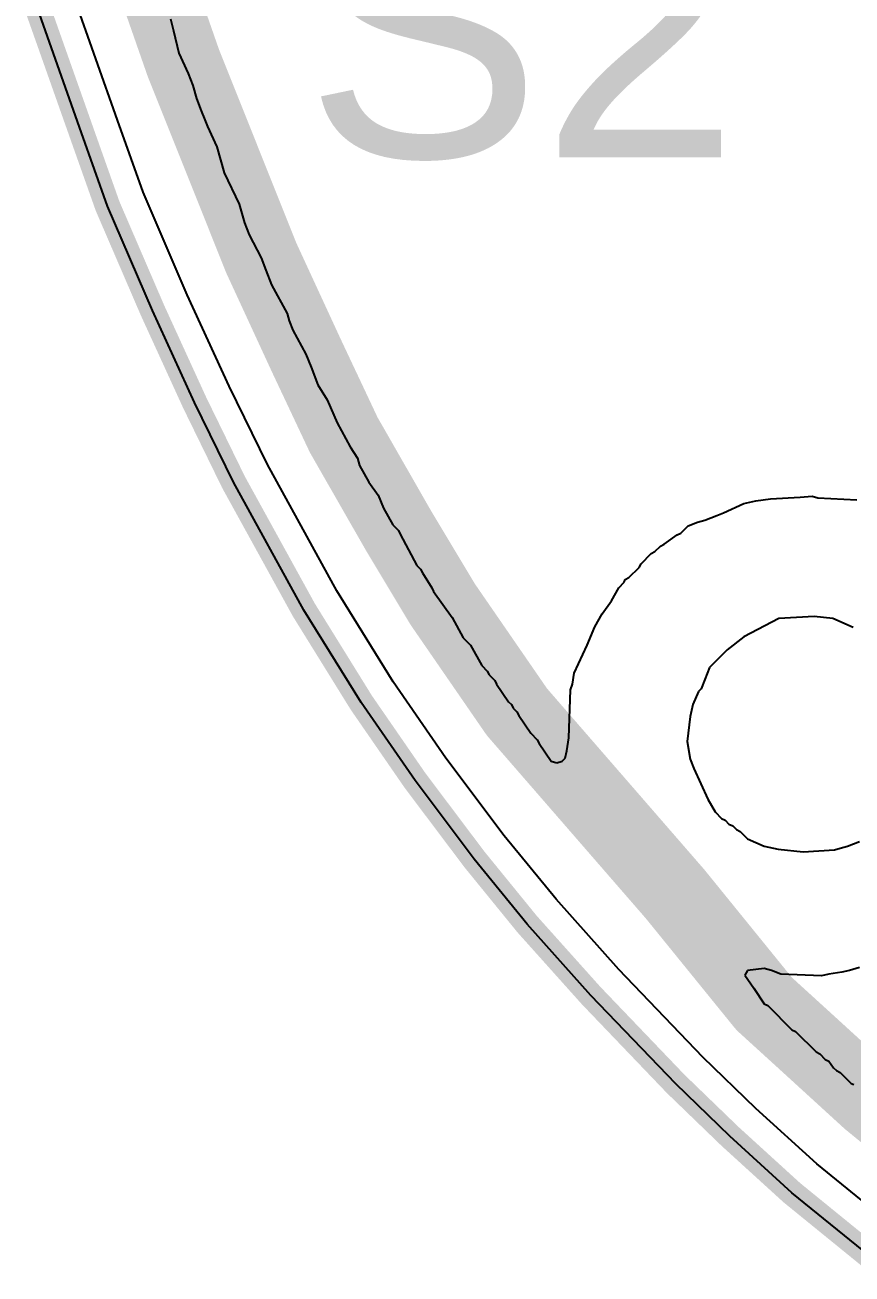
# Model space of a CAD drawing. Header units: inches. Extents: x -21.6 to 21.4, y -24.6 to 14.5.
# Drawn here: x -21.31 to -18.053, y -22.746 to -17.829 of the extents above; entities that cross this region are included whole.
import ezdxf

# ---------------------------------------------------------------- set-up
doc = ezdxf.new("R2010")
doc.units = ezdxf.units.IN
for name, color, linetype in [('Bottom Layer', 5, 'Continuous'), ('Mechanical 4', 56, 'Continuous'), ('Top Layer', 1, 'Continuous'), ('Top Overlay', 2, 'Continuous')]:
    doc.layers.add(name, color=color, linetype=linetype)
doc.styles.add('Arial', font='', dxfattribs={"height": 0.2})
doc.styles.get('Arial').set_extended_font_data('Arial')

msp = doc.modelspace()

# ---------------------------------------------------------------- linework, layer by layer
at = {"layer": 'Bottom Layer'}
for p, q in [((-21.0872, -18.2536), (-21.2605, -17.7631)), ((-20.9851, -18.5418), (-21.0872, -18.2536)), ((-20.8082, -18.9521), (-20.9851, -18.5418)), ((-20.6423, -19.315), (-20.8082, -18.9521)), ((-20.4891, -19.6286), (-20.6423, -19.315)), ((-20.2119, -20.1319), (-20.4891, -19.6286)), ((-19.9858, -20.4966), (-20.2119, -20.1319)), ((-19.7742, -20.803), (-19.9858, -20.4966)), ((-19.5408, -21.113), (-19.7742, -20.803)), ((-19.3329, -21.3683), (-19.5408, -21.113)), ((-19.0813, -21.6491), (-19.3329, -21.3683)), ((-18.7476, -21.9974), (-19.0813, -21.6491)), ((-18.5342, -22.2035), (-18.7476, -21.9974)), ((-18.2898, -22.426), (-18.5342, -22.2035)), ((-17.9579, -22.6959), (-18.2898, -22.426))]:
    msp.add_line(p, q, dxfattribs=at)
at = {"layer": 'Mechanical 4'}
for points in [[(-21.2605, -17.7631, 0.1, 0.1, 0), (-21.0872, -18.2536, 0.1, 0.1, 0)], [(-21.0872, -18.2536, 0.1, 0.1, 0), (-20.9851, -18.5418, 0.1, 0.1, 0)], [(-20.9851, -18.5418, 0.1, 0.1, 0), (-20.8082, -18.9521, 0.1, 0.1, 0)], [(-20.8082, -18.9521, 0.1, 0.1, 0), (-20.6423, -19.315, 0.1, 0.1, 0)], [(-20.6423, -19.315, 0.1, 0.1, 0), (-20.4891, -19.6286, 0.1, 0.1, 0)], [(-20.4891, -19.6286, 0.1, 0.1, 0), (-20.2119, -20.1319, 0.1, 0.1, 0)], [(-20.2119, -20.1319, 0.1, 0.1, 0), (-19.9858, -20.4966, 0.1, 0.1, 0)], [(-19.9858, -20.4966, 0.1, 0.1, 0), (-19.7742, -20.803, 0.1, 0.1, 0)], [(-19.7742, -20.803, 0.1, 0.1, 0), (-19.5408, -21.113, 0.1, 0.1, 0)], [(-19.5408, -21.113, 0.1, 0.1, 0), (-19.3329, -21.3683, 0.1, 0.1, 0)], [(-19.3329, -21.3683, 0.1, 0.1, 0), (-19.0813, -21.6491, 0.1, 0.1, 0)], [(-19.0813, -21.6491, 0.1, 0.1, 0), (-18.7476, -21.9974, 0.1, 0.1, 0)], [(-18.7476, -21.9974, 0.1, 0.1, 0), (-18.5342, -22.2035, 0.1, 0.1, 0)], [(-18.5342, -22.2035, 0.1, 0.1, 0), (-18.2898, -22.426, 0.1, 0.1, 0)], [(-18.2898, -22.426, 0.1, 0.1, 0), (-17.9579, -22.6959, 0.1, 0.1, 0)]]:
    msp.add_lwpolyline(points, format="xyseb", dxfattribs=at)
for points in [[(-21.1122, -18.2536, 0.05, 0.05, 1), (-21.0622, -18.2536, 0.05, 0.05, 1)], [(-21.1122, -18.2536, 0.05, 0.05, 1), (-21.0622, -18.2536, 0.05, 0.05, 1)], [(-21.0101, -18.5418, 0.05, 0.05, 1), (-20.9601, -18.5418, 0.05, 0.05, 1)], [(-21.0101, -18.5418, 0.05, 0.05, 1), (-20.9601, -18.5418, 0.05, 0.05, 1)], [(-20.8332, -18.9521, 0.05, 0.05, 1), (-20.7832, -18.9521, 0.05, 0.05, 1)], [(-20.8332, -18.9521, 0.05, 0.05, 1), (-20.7832, -18.9521, 0.05, 0.05, 1)], [(-20.6673, -19.315, 0.05, 0.05, 1), (-20.6173, -19.315, 0.05, 0.05, 1)], [(-20.6673, -19.315, 0.05, 0.05, 1), (-20.6173, -19.315, 0.05, 0.05, 1)], [(-20.5141, -19.6286, 0.05, 0.05, 1), (-20.4641, -19.6286, 0.05, 0.05, 1)], [(-20.5141, -19.6286, 0.05, 0.05, 1), (-20.4641, -19.6286, 0.05, 0.05, 1)], [(-20.2369, -20.1319, 0.05, 0.05, 1), (-20.1869, -20.1319, 0.05, 0.05, 1)], [(-20.2369, -20.1319, 0.05, 0.05, 1), (-20.1869, -20.1319, 0.05, 0.05, 1)], [(-20.0108, -20.4966, 0.05, 0.05, 1), (-19.9608, -20.4966, 0.05, 0.05, 1)], [(-20.0108, -20.4966, 0.05, 0.05, 1), (-19.9608, -20.4966, 0.05, 0.05, 1)], [(-19.7992, -20.803, 0.05, 0.05, 1), (-19.7492, -20.803, 0.05, 0.05, 1)], [(-19.7992, -20.803, 0.05, 0.05, 1), (-19.7492, -20.803, 0.05, 0.05, 1)], [(-19.5658, -21.113, 0.05, 0.05, 1), (-19.5158, -21.113, 0.05, 0.05, 1)], [(-19.5658, -21.113, 0.05, 0.05, 1), (-19.5158, -21.113, 0.05, 0.05, 1)], [(-19.3579, -21.3683, 0.05, 0.05, 1), (-19.3079, -21.3683, 0.05, 0.05, 1)], [(-19.3579, -21.3683, 0.05, 0.05, 1), (-19.3079, -21.3683, 0.05, 0.05, 1)], [(-19.1063, -21.6491, 0.05, 0.05, 1), (-19.0563, -21.6491, 0.05, 0.05, 1)], [(-19.1063, -21.6491, 0.05, 0.05, 1), (-19.0563, -21.6491, 0.05, 0.05, 1)], [(-18.7726, -21.9974, 0.05, 0.05, 1), (-18.7226, -21.9974, 0.05, 0.05, 1)], [(-18.7726, -21.9974, 0.05, 0.05, 1), (-18.7226, -21.9974, 0.05, 0.05, 1)], [(-18.5592, -22.2035, 0.05, 0.05, 1), (-18.5092, -22.2035, 0.05, 0.05, 1)], [(-18.5592, -22.2035, 0.05, 0.05, 1), (-18.5092, -22.2035, 0.05, 0.05, 1)], [(-18.3148, -22.426, 0.05, 0.05, 1), (-18.2648, -22.426, 0.05, 0.05, 1)], [(-18.3148, -22.426, 0.05, 0.05, 1), (-18.2648, -22.426, 0.05, 0.05, 1)]]:
    msp.add_lwpolyline(points, format="xyseb", close=True, dxfattribs=at)
at = {"layer": 'Top Layer'}
for p, q in [((-21.0872, -18.2536), (-21.2605, -17.7631)), ((-20.9851, -18.5418), (-21.0872, -18.2536)), ((-20.8082, -18.9521), (-20.9851, -18.5418)), ((-20.6423, -19.315), (-20.8082, -18.9521)), ((-20.4891, -19.6286), (-20.6423, -19.315)), ((-20.2119, -20.1319), (-20.4891, -19.6286)), ((-19.9858, -20.4966), (-20.2119, -20.1319)), ((-19.7742, -20.803), (-19.9858, -20.4966)), ((-19.5408, -21.113), (-19.7742, -20.803)), ((-19.3329, -21.3683), (-19.5408, -21.113)), ((-19.0813, -21.6491), (-19.3329, -21.3683)), ((-18.7476, -21.9974), (-19.0813, -21.6491)), ((-18.5342, -22.2035), (-18.7476, -21.9974)), ((-18.2898, -22.426), (-18.5342, -22.2035)), ((-17.9579, -22.6959), (-18.2898, -22.426))]:
    msp.add_line(p, q, dxfattribs=at)
at = {"layer": 'Top Overlay'}
for p, q in [((-20.9458, -18.2035), (-21.1169, -17.719)), ((-20.7371, -17.805), (-20.7261, -17.8524)), ((-20.7261, -17.8524), (-20.7043, -17.94)), ((-20.7043, -17.94), (-20.6678, -18.0202)), ((-20.6678, -18.0202), (-20.6496, -18.0676)), ((-20.6496, -18.0676), (-20.635, -18.1187)), ((-20.635, -18.1187), (-20.6167, -18.1661)), ((-20.6167, -18.1661), (-20.6021, -18.2026)), ((-20.8454, -18.487), (-20.9458, -18.2035)), ((-20.9458, -18.2035), (-20.9458, -18.2035)), ((-20.6021, -18.2026), (-20.5912, -18.2281)), ((-20.5912, -18.2281), (-20.5547, -18.3083)), ((-20.5547, -18.3083), (-20.5256, -18.4105)), ((-20.5256, -18.4105), (-20.4672, -18.5345)), ((-20.6711, -18.8912), (-20.8454, -18.487)), ((-20.4672, -18.5345), (-20.4453, -18.6074)), ((-20.4453, -18.6074), (-20.4271, -18.6548)), ((-20.4271, -18.6548), (-20.3797, -18.746)), ((-20.3797, -18.746), (-20.3614, -18.7934)), ((-20.3614, -18.7934), (-20.3395, -18.8518)), ((-20.3395, -18.8518), (-20.2775, -18.9648)), ((-20.5067, -19.2508), (-20.6711, -18.8912)), ((-20.2775, -18.9648), (-20.2703, -18.994)), ((-20.2703, -18.994), (-20.2557, -19.0305)), ((-20.2557, -19.0305), (-20.2046, -19.1253)), ((-20.2046, -19.1253), (-20.1827, -19.1764)), ((-20.1827, -19.1764), (-20.1572, -19.2457)), ((-20.3559, -19.5595), (-20.5067, -19.2508)), ((-20.1572, -19.2457), (-20.1207, -19.304)), ((-20.1207, -19.304), (-20.0806, -19.3952)), ((-20.0806, -19.3952), (-20.0295, -19.49)), ((-20.0295, -19.49), (-20.0004, -19.5338)), ((-20.0824, -20.0561), (-20.3559, -19.5595)), ((-20.0004, -19.5338), (-19.9931, -19.563)), ((-19.9931, -19.563), (-19.9566, -19.6286)), ((-19.9566, -19.6286), (-19.9201, -19.6797)), ((-19.9201, -19.6797), (-19.8982, -19.7307)), ((-18.5597, -19.749), (-18.4795, -19.7125)), ((-18.4795, -19.7125), (-18.4321, -19.7016)), ((-18.4321, -19.7016), (-18.3737, -19.6943)), ((-18.3737, -19.6943), (-18.257, -19.687)), ((-18.257, -19.687), (-18.2096, -19.6833)), ((-18.2096, -19.6833), (-18.1877, -19.6906)), ((-18.1877, -19.6906), (-18.0345, -19.6979)), ((-19.8982, -19.7307), (-19.8618, -19.7964)), ((-18.6327, -19.7781), (-18.5853, -19.7599)), ((-18.5853, -19.7599), (-18.5597, -19.749)), ((-19.8618, -19.7964), (-19.8399, -19.8183)), ((-18.7275, -19.8292), (-18.6983, -19.8)), ((-18.6983, -19.8), (-18.6618, -19.7854)), ((-18.6618, -19.7854), (-18.6327, -19.7781)), ((-19.8399, -19.8183), (-19.8326, -19.8328)), ((-19.8326, -19.8328), (-19.7669, -19.9569)), ((-18.7932, -19.873), (-18.7421, -19.8365)), ((-18.7421, -19.8365), (-18.7275, -19.8292)), ((-18.8843, -19.9496), (-18.8442, -19.9094)), ((-18.8442, -19.9094), (-18.8296, -19.9021)), ((-18.8296, -19.9021), (-18.8077, -19.8803)), ((-18.8077, -19.8803), (-18.7932, -19.873)), ((-19.7669, -19.9569), (-19.7524, -19.9714)), ((-18.8916, -19.9641), (-18.8843, -19.9496)), ((-19.7524, -19.9714), (-19.7451, -19.986)), ((-19.7451, -19.986), (-19.7086, -20.0444)), ((-18.95, -20.0225), (-18.9463, -20.0116)), ((-18.9463, -20.0116), (-18.9317, -20.0043)), ((-18.9317, -20.0043), (-18.8916, -19.9641)), ((-19.8602, -20.4145), (-20.0824, -20.0561)), ((-19.7086, -20.0444), (-19.7013, -20.059)), ((-19.7013, -20.059), (-19.6284, -20.1611)), ((-19.001, -20.0954), (-18.9719, -20.0444)), ((-18.9719, -20.0444), (-18.95, -20.0225)), ((-19.0375, -20.1465), (-19.001, -20.0954)), ((-19.0667, -20.1976), (-19.0375, -20.1465)), ((-18.2023, -20.1574), (-18.3409, -20.1647)), ((-18.1294, -20.1647), (-18.2023, -20.1574)), ((-19.6284, -20.1611), (-19.5846, -20.2413)), ((-19.0959, -20.2705), (-19.0667, -20.1976)), ((-18.3409, -20.1647), (-18.4795, -20.2377)), ((-18.0491, -20.2012), (-18.1294, -20.1647)), ((-19.5846, -20.2413), (-19.5554, -20.2705)), ((-18.4795, -20.2377), (-18.5451, -20.2887)), ((-19.5554, -20.2705), (-19.5116, -20.3507)), ((-19.1469, -20.3799), (-19.0959, -20.2705)), ((-18.5524, -20.296), (-18.6144, -20.358)), ((-18.5488, -20.2924), (-18.5524, -20.296)), ((-18.5451, -20.2887), (-18.5488, -20.2924)), ((-19.5116, -20.3507), (-19.4898, -20.3726)), ((-19.4898, -20.3726), (-19.4825, -20.3872)), ((-19.4825, -20.3872), (-19.4606, -20.4091)), ((-19.1542, -20.4237), (-19.1469, -20.3799)), ((-18.6327, -20.4055), (-18.6473, -20.4419)), ((-18.6144, -20.358), (-18.6327, -20.4055)), ((-19.6525, -20.7153), (-19.8602, -20.4145)), ((-19.4606, -20.4091), (-19.4533, -20.4237)), ((-19.4533, -20.4237), (-19.4059, -20.493)), ((-19.1688, -20.6352), (-19.1615, -20.4456)), ((-19.1615, -20.4456), (-19.1542, -20.4237)), ((-18.6582, -20.4529), (-18.6801, -20.5039)), ((-18.6473, -20.4419), (-18.6582, -20.4529)), ((-19.4059, -20.493), (-19.3949, -20.5039)), ((-19.3949, -20.5039), (-19.3876, -20.5185)), ((-18.6801, -20.5039), (-18.691, -20.5513)), ((-19.3876, -20.5185), (-19.373, -20.5331)), ((-19.373, -20.5331), (-19.3658, -20.5477)), ((-19.3658, -20.5477), (-19.3183, -20.617)), ((-18.691, -20.5513), (-18.702, -20.6498)), ((-19.3183, -20.617), (-19.2928, -20.6425)), ((-19.2928, -20.6425), (-19.2855, -20.6571)), ((-19.1761, -20.6863), (-19.1688, -20.6352)), ((-18.702, -20.6498), (-18.691, -20.7191)), ((-19.2855, -20.6571), (-19.2381, -20.7264)), ((-19.1834, -20.7155), (-19.1761, -20.6863)), ((-19.4227, -21.0205), (-19.6525, -20.7153)), ((-19.2381, -20.7264), (-19.2162, -20.7337)), ((-19.2162, -20.7337), (-19.1943, -20.7264)), ((-19.1943, -20.7264), (-19.1834, -20.7155)), ((-18.691, -20.7191), (-18.6764, -20.7556)), ((-18.6764, -20.7556), (-18.6217, -20.8759)), ((-18.6217, -20.8759), (-18.5926, -20.927)), ((-18.5926, -20.927), (-18.567, -20.9525)), ((-18.567, -20.9525), (-18.5524, -20.9598)), ((-18.5524, -20.9598), (-18.5378, -20.9744)), ((-18.5378, -20.9744), (-18.5233, -20.9817)), ((-18.5233, -20.9817), (-18.5087, -20.9963)), ((-19.2189, -21.2708), (-19.4227, -21.0205)), ((-18.5087, -20.9963), (-18.4941, -21.0036)), ((-18.4941, -21.0036), (-18.4649, -21.0328)), ((-18.4649, -21.0328), (-18.3993, -21.0619)), ((-18.071, -21.0619), (-18.0236, -21.0437)), ((-18.3993, -21.0619), (-18.3445, -21.0729)), ((-18.3445, -21.0729), (-18.2461, -21.0838)), ((-18.2461, -21.0838), (-18.1221, -21.0765)), ((-18.1221, -21.0765), (-18.1002, -21.0692)), ((-18.1002, -21.0692), (-18.071, -21.0619)), ((-18.9712, -21.5472), (-19.2189, -21.2708)), ((-18.6412, -21.8916), (-18.9712, -21.5472)), ((-18.4649, -21.5507), (-18.4758, -21.5689)), ((-18.4758, -21.5689), (-18.4394, -21.62)), ((-18.3993, -21.5434), (-18.4649, -21.5507)), ((-18.3701, -21.5507), (-18.3993, -21.5434)), ((-18.3336, -21.5653), (-18.3701, -21.5507)), ((-18.1731, -21.5726), (-18.3336, -21.5653)), ((-18.144, -21.5653), (-18.1731, -21.5726)), ((-18.0929, -21.558), (-18.144, -21.5653)), ((-18.0637, -21.5507), (-18.0929, -21.558)), ((-18.0236, -21.5397), (-18.0637, -21.5507)), ((-18.4394, -21.62), (-18.3993, -21.682)), ((-18.3993, -21.682), (-18.3847, -21.6893)), ((-18.3847, -21.6893), (-18.2898, -21.7841)), ((-18.2898, -21.7841), (-18.2752, -21.7914)), ((-18.2752, -21.7914), (-18.195, -21.8716)), ((-18.195, -21.8716), (-18.1804, -21.8789)), ((-18.1804, -21.8789), (-18.1585, -21.9008)), ((-18.4316, -22.0941), (-18.6412, -21.8916)), ((-18.1585, -21.9008), (-18.144, -21.9081)), ((-18.144, -21.9081), (-18.1257, -21.9336)), ((-18.1257, -21.9336), (-18.1148, -21.9446)), ((-18.1148, -21.9446), (-18.1002, -21.9519)), ((-18.1002, -21.9519), (-18.0564, -21.9956)), ((-18.0564, -21.9956), (-18.0455, -21.9993)), ((-18.192, -22.3122), (-18.4316, -22.0941)), ((-17.866, -22.5773), (-18.192, -22.3122))]:
    msp.add_line(p, q, dxfattribs=at)
for points in [[(-20.7918, -17.6774, 0.3, 0.3, 0), (-20.686, -17.9801, 0.3, 0.3, 0)], [(-20.686, -17.9801, 0.3, 0.3, 0), (-20.5547, -18.3083, 0.3, 0.3, 0)], [(-20.5547, -18.3083, 0.3, 0.3, 0), (-20.3797, -18.746, 0.3, 0.3, 0)], [(-20.3797, -18.746, 0.3, 0.3, 0), (-20.2046, -19.1253, 0.3, 0.3, 0)], [(-20.2046, -19.1253, 0.3, 0.3, 0), (-20.0551, -19.4426, 0.3, 0.3, 0)], [(-20.0551, -19.4426, 0.3, 0.3, 0), (-19.8399, -19.8183, 0.3, 0.3, 0)], [(-19.8399, -19.8183, 0.3, 0.3, 0), (-19.6648, -20.11, 0.3, 0.3, 0)], [(-19.6648, -20.11, 0.3, 0.3, 0), (-19.373, -20.5331, 0.3, 0.3, 0)], [(-19.373, -20.5331, 0.3, 0.3, 0), (-18.75, -21.25, 0.3, 0.3, 0)], [(-18.75, -21.25, 0.3, 0.3, 0), (-18.3993, -21.682, 0.3, 0.3, 0)], [(-18.3993, -21.682, 0.3, 0.3, 0), (-18.2351, -21.8315, 0.3, 0.3, 0)], [(-18.2351, -21.8315, 0.3, 0.3, 0), (-17.9835, -22.0613, 0.3, 0.3, 0)], [(-17.9835, -22.0613, 0.3, 0.3, 0), (-17.7026, -22.291, 0.3, 0.3, 0)]]:
    msp.add_lwpolyline(points, format="xyseb", dxfattribs=at)
for points in [[(-20.761, -17.9801, 0.15, 0.15, 1), (-20.611, -17.9801, 0.15, 0.15, 1)], [(-20.761, -17.9801, 0.15, 0.15, 1), (-20.611, -17.9801, 0.15, 0.15, 1)], [(-20.6297, -18.3083, 0.15, 0.15, 1), (-20.4797, -18.3083, 0.15, 0.15, 1)], [(-20.6297, -18.3083, 0.15, 0.15, 1), (-20.4797, -18.3083, 0.15, 0.15, 1)], [(-20.4547, -18.746, 0.15, 0.15, 1), (-20.3047, -18.746, 0.15, 0.15, 1)], [(-20.4547, -18.746, 0.15, 0.15, 1), (-20.3047, -18.746, 0.15, 0.15, 1)], [(-20.2796, -19.1253, 0.15, 0.15, 1), (-20.1296, -19.1253, 0.15, 0.15, 1)], [(-20.2796, -19.1253, 0.15, 0.15, 1), (-20.1296, -19.1253, 0.15, 0.15, 1)], [(-20.1301, -19.4426, 0.15, 0.15, 1), (-19.9801, -19.4426, 0.15, 0.15, 1)], [(-20.1301, -19.4426, 0.15, 0.15, 1), (-19.9801, -19.4426, 0.15, 0.15, 1)], [(-19.9149, -19.8183, 0.15, 0.15, 1), (-19.7649, -19.8183, 0.15, 0.15, 1)], [(-19.9149, -19.8183, 0.15, 0.15, 1), (-19.7649, -19.8183, 0.15, 0.15, 1)], [(-19.7398, -20.11, 0.15, 0.15, 1), (-19.5898, -20.11, 0.15, 0.15, 1)], [(-19.7398, -20.11, 0.15, 0.15, 1), (-19.5898, -20.11, 0.15, 0.15, 1)], [(-19.448, -20.5331, 0.15, 0.15, 1), (-19.298, -20.5331, 0.15, 0.15, 1)], [(-19.448, -20.5331, 0.15, 0.15, 1), (-19.298, -20.5331, 0.15, 0.15, 1)], [(-18.825, -21.25, 0.15, 0.15, 1), (-18.675, -21.25, 0.15, 0.15, 1)], [(-18.825, -21.25, 0.15, 0.15, 1), (-18.675, -21.25, 0.15, 0.15, 1)], [(-18.4743, -21.682, 0.15, 0.15, 1), (-18.3243, -21.682, 0.15, 0.15, 1)], [(-18.4743, -21.682, 0.15, 0.15, 1), (-18.3243, -21.682, 0.15, 0.15, 1)], [(-18.3101, -21.8315, 0.15, 0.15, 1), (-18.1601, -21.8315, 0.15, 0.15, 1)], [(-18.3101, -21.8315, 0.15, 0.15, 1), (-18.1601, -21.8315, 0.15, 0.15, 1)], [(-18.0585, -22.0613, 0.15, 0.15, 1), (-17.9085, -22.0613, 0.15, 0.15, 1)], [(-18.0585, -22.0613, 0.15, 0.15, 1), (-17.9085, -22.0613, 0.15, 0.15, 1)]]:
    msp.add_lwpolyline(points, format="xyseb", close=True, dxfattribs=at)

# ---------------------------------------------------------------- texts
at = {"layer": 'Top Overlay', "style": 'Arial'}
msp.add_text('S2', height=1, dxfattribs=at).set_placement((-20.2081, -18.3498))

doc.saveas('drawing.dxf')
